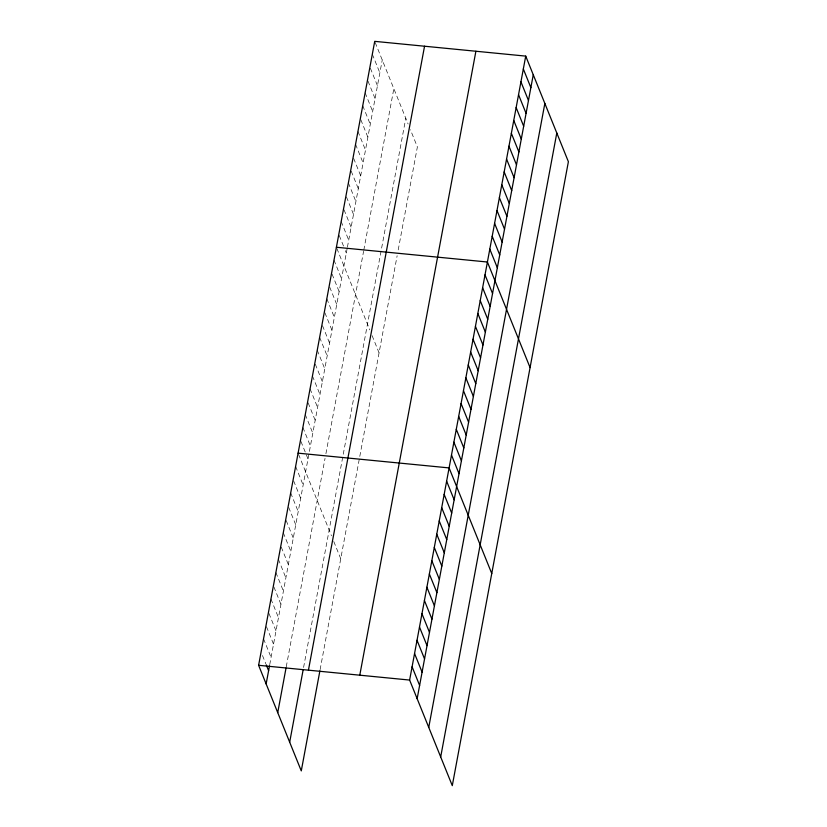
<?xml version="1.0" encoding="UTF-8"?>
<svg xmlns="http://www.w3.org/2000/svg" width="827" height="827" viewBox="0 0 827 827"><rect width="100%" height="100%" fill="white"/><g stroke="black" fill="none" stroke-linecap="round" stroke-linejoin="round"><path stroke-width="0.62" stroke-dasharray="4.13 3.1" d="M269.726 664.65L347.195 248.338M347.412 247.17L382.25 59.989M286.256 666.82L325.042 458.375M325.921 453.692L363.58 251.294M363.797 250.126L393.838 88.685M303.581 667.461L405.788 118.251M320.111 669.643L397.136 255.739M398.221 249.888L417.377 146.937L410.419 129.725M375.189 42.518L408.104 123.988M372.326 54.22L379.851 72.859M370.393 68.248L377.453 85.719M368.005 81.118L375.065 98.589M365.141 92.831L372.667 111.459M362.743 105.691L370.269 124.329M360.82 119.729L367.881 137.199M357.957 131.431L365.482 150.069M355.558 144.301L363.084 162.94M353.636 158.339L360.696 175.81M351.237 171.199L358.298 188.67M348.374 182.912L355.899 201.54M346.451 196.94L353.511 214.41M344.053 209.81L351.113 227.28M341.189 221.512L348.715 240.15M339.266 235.55L343.505 246.032M345.386 250.695L346.327 253.021M336.868 248.42L369.793 329.89M372.109 335.628L379.066 352.84M334.005 260.123L341.541 278.761M332.082 274.15L339.142 291.631M329.684 287.021L336.744 304.491M326.82 298.733L334.356 317.361M324.897 312.761L331.958 330.231M322.499 325.631L329.56 343.102M319.635 337.333L327.172 355.972M317.248 350.203L324.773 368.842M315.325 364.242L322.375 381.712M312.451 375.944L319.987 394.582M310.063 388.814L317.589 407.442M308.14 402.842L315.19 420.312M305.266 414.544L312.802 433.183M302.878 427.414L310.404 446.053M300.956 441.453L308.006 458.923M298.557 454.323L331.472 535.793M333.788 541.53L340.745 558.742M295.621 466.418L303.147 485.046M293.626 480.838L300.677 498.309M290.68 492.933L298.216 511.572M288.685 507.354L295.746 524.825M286.225 520.617L293.275 538.088M283.279 532.712L290.815 551.34M281.283 547.133L288.344 564.603M278.348 559.228L285.873 577.866M275.877 572.491L283.413 591.119M273.882 586.912L280.942 604.382M270.946 599.006L278.472 617.635M268.951 613.427L276.011 630.898M266.48 626.69L273.541 644.161M263.544 638.785L271.07 657.413M262.49 655.532L265.787 663.688"/><path stroke-width="1.24" d="M319.894 670.842L301.276 770.888L258.613 665.301L374.714 41.35L525.724 56.112L568.387 161.699L452.286 785.65L409.623 680.063L525.724 56.112M266.139 683.929L269.509 665.849M277.738 712.626L286.028 668.03M289.677 742.191L303.137 669.87M308.44 670.17L424.551 46.219M359.786 675.183L475.897 51.243M417.149 698.691L533.26 74.75M428.748 727.388L544.848 103.437M440.688 756.953L556.798 133.002M336.403 247.252L487.413 262.014L530.076 367.601M298.082 453.155L449.102 467.917L491.755 573.504M258.613 665.301L409.623 680.063M523.336 68.982L530.862 87.61M520.938 81.852L528.463 100.48M518.539 94.723L526.075 113.351M516.151 107.582L523.677 126.221M513.753 120.453L521.279 139.091M511.355 133.323L518.891 151.961M508.967 146.193L516.493 164.831M506.569 159.063L514.094 177.702M504.17 171.933L511.706 190.561M501.782 184.803L509.308 203.432M499.384 197.674L506.92 216.302M496.996 210.534L504.522 229.172M494.598 223.404L502.123 242.042M492.199 236.274L499.735 254.912M489.811 249.144L497.337 267.783M485.015 274.884L492.551 293.523M482.627 287.755L490.153 306.383M480.229 300.625L487.754 319.253M477.83 313.485L485.366 332.123M475.442 326.355L482.968 344.993M473.044 339.225L480.57 357.864M470.646 352.095L478.182 370.734M468.258 364.965L475.783 383.604M465.859 377.836L473.385 396.474M463.461 390.706L470.997 409.334M461.073 403.576L468.599 422.204M458.675 416.436L466.211 435.074M456.287 429.306L463.813 447.945M453.889 442.176L461.414 460.815M451.49 455.046L459.026 473.685M446.632 481.18L454.157 499.808M444.161 494.432L451.697 513.071M441.701 507.695L449.226 526.323M439.23 520.948L446.756 539.586M436.759 534.211L444.295 552.849M434.299 547.474L441.825 566.102M431.828 560.727L439.354 579.365M429.358 573.99L436.894 592.628M426.897 587.242L434.423 605.881M424.427 600.505L431.952 619.144M421.956 613.768L429.492 632.397M419.496 627.021L427.021 645.66M417.025 640.284L424.551 658.923M414.554 653.537L422.09 672.175M412.094 666.8L419.62 685.438M266.253 664.856L268.61 670.676"/></g></svg>
